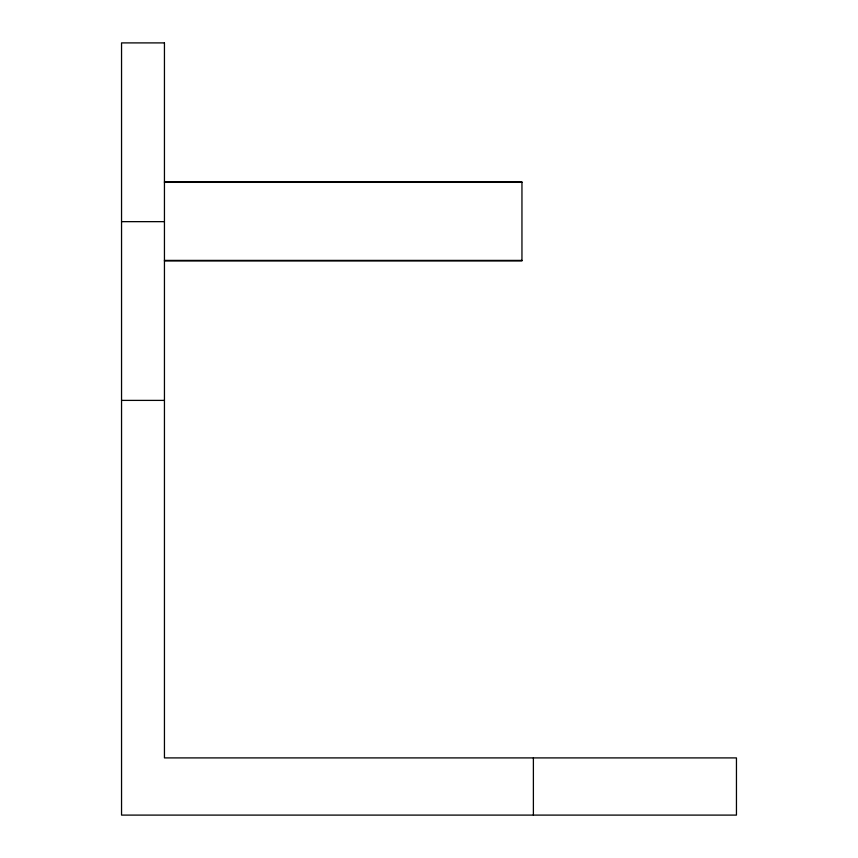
<?xml version="1.0" encoding="UTF-8"?>
<svg xmlns="http://www.w3.org/2000/svg" width="858" height="858" viewBox="0 0 858 858"><rect width="100%" height="100%" fill="white"/><g stroke="black" fill="none" stroke-linecap="round" stroke-linejoin="round"><path stroke-width="1.29" d="M164.446 181.832L521.954 181.832L521.954 260.939L164.446 260.939M164.446 182.368L521.954 182.368M121.546 221.654L164.446 221.654M164.446 260.403L521.954 260.403M121.546 400.396L164.446 400.396M533.386 757.904L533.386 815.1M164.446 42.9L121.546 42.9L121.546 815.1L736.454 815.1L736.454 757.904L164.446 757.904L164.446 42.9"/></g></svg>
